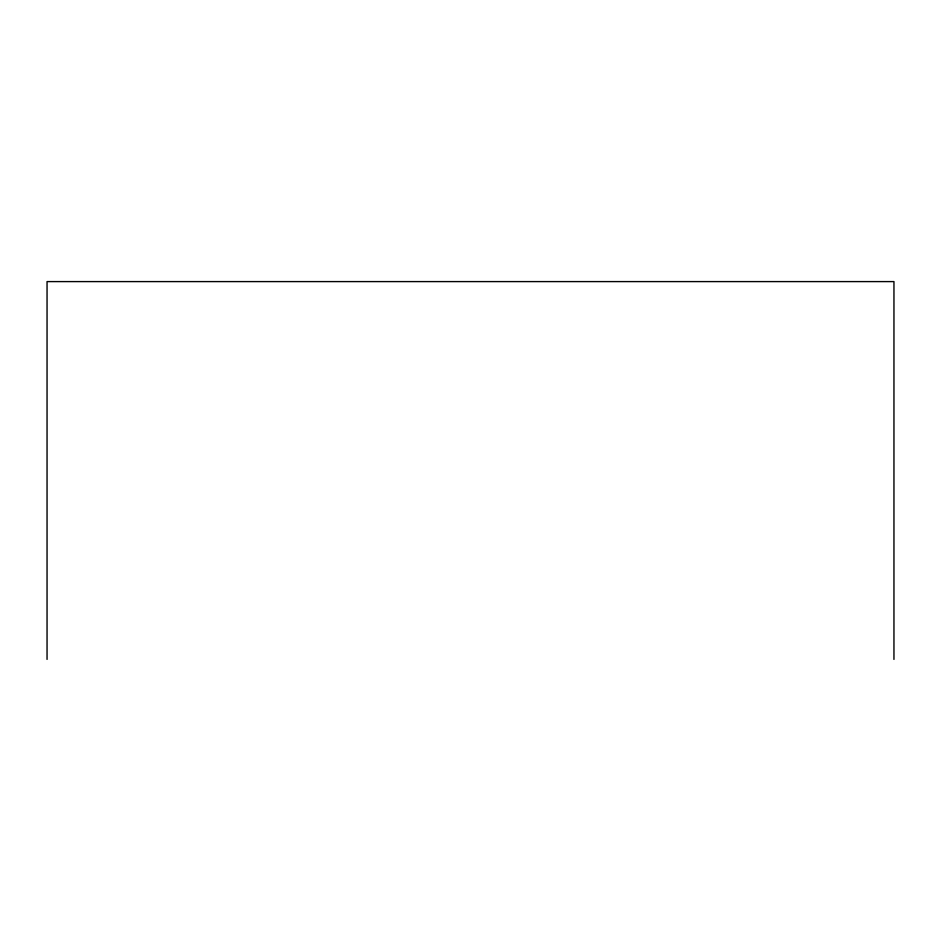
<?xml version="1.0" encoding="UTF-8"?>
<svg xmlns="http://www.w3.org/2000/svg" width="941" height="941" viewBox="0 0 941 941"><rect width="100%" height="100%" fill="white"/><g stroke="black" fill="none" stroke-linecap="round" stroke-linejoin="round"><path stroke-width="1.41" d="M893.95 659.406L893.95 281.594L47.05 281.594L47.05 659.406"/></g></svg>
